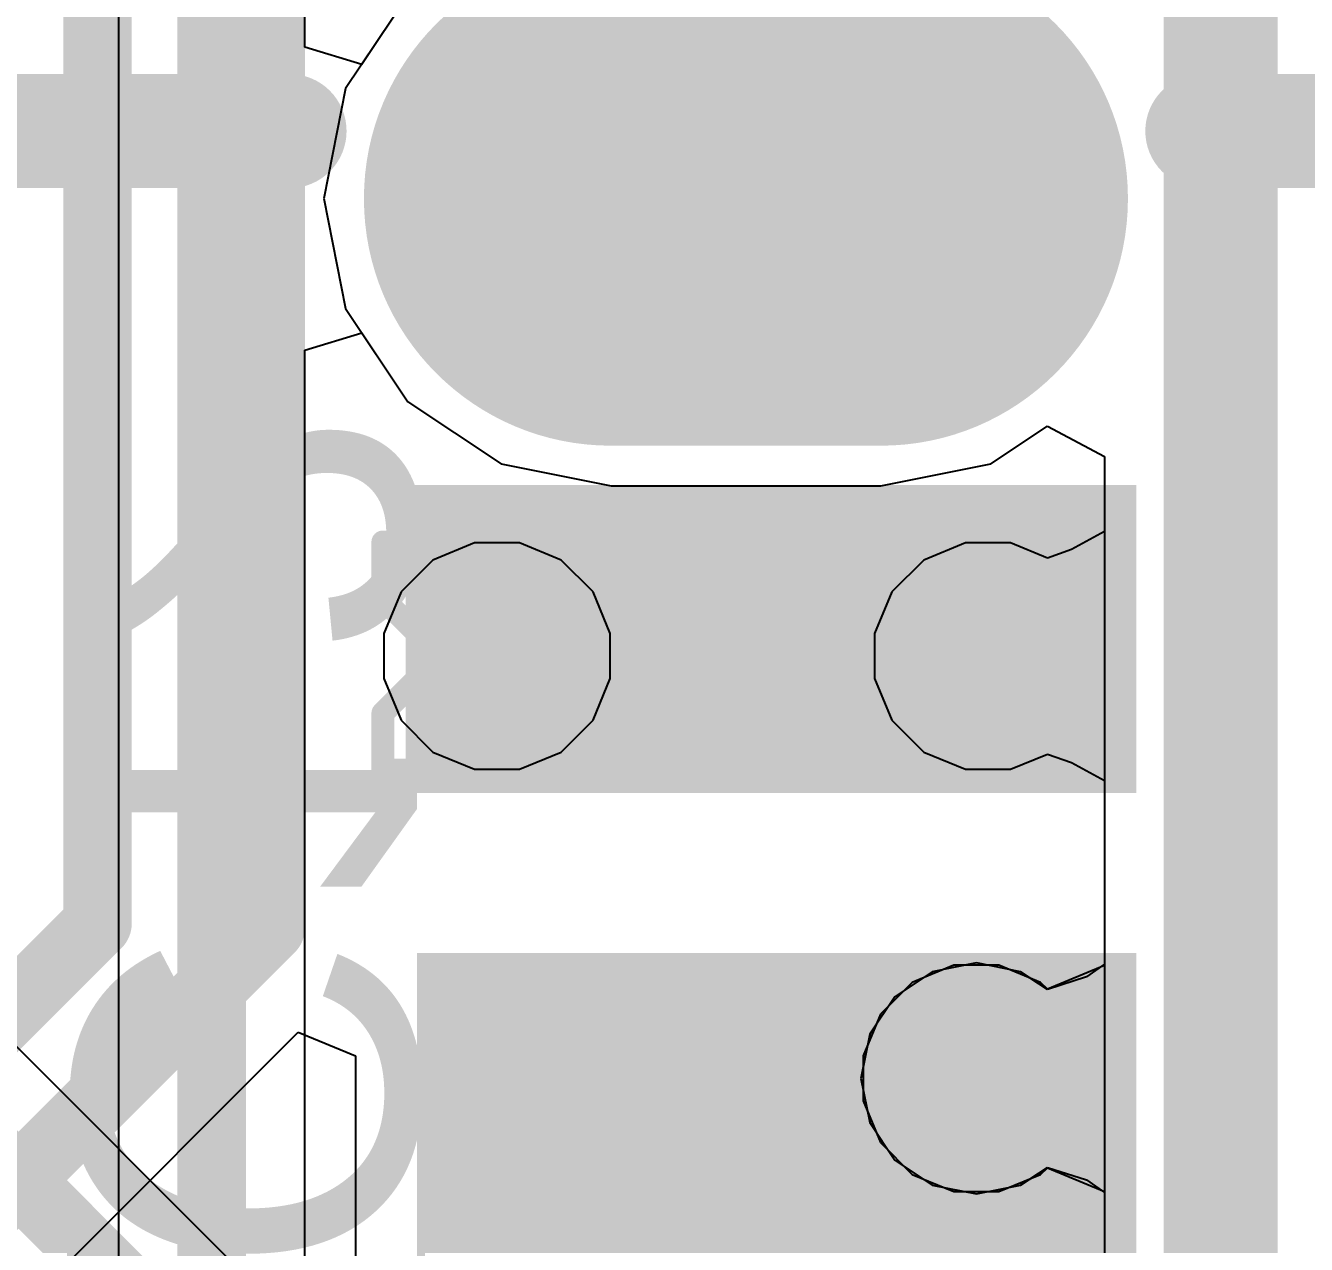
# Model space of a CAD drawing. Header units: inches. Extents: x 3 to 215, y 2 to 215.
# Drawn here: x 3.7777 to 3.8899, y 3.0745 to 3.1812 of the extents above; entities that cross this region are included whole.
import ezdxf

# ---------------------------------------------------------------- set-up
doc = ezdxf.new("R2010")
doc.units = ezdxf.units.IN
doc.header["$MEASUREMENT"] = 0
for name, color, linetype in [('Board_Outline', 56, 'Continuous'), ('Bottom Layer', 5, 'Continuous'), ('Bottom Overlay', 54, 'Continuous'), ('Bottom Paste', 16, 'Continuous'), ('Bottom Solder', 6, 'Continuous'), ('Drill Drawing', 1, 'Continuous'), ('Layer 1', 16, 'Continuous'), ('Layer 2', 76, 'Continuous'), ('Multi-Layer', 9, 'Continuous'), ('Pad Holes', 156, 'Continuous'), ('Top Layer', 1, 'Continuous'), ('Top Overlay', 2, 'Continuous'), ('Top Solder', 216, 'Continuous'), ('Via Holes', 16, 'Continuous')]:
    doc.layers.add(name, color=color, linetype=linetype)
doc.styles.add('Arial', font='', dxfattribs={"height": 0.2})
doc.styles.get('Arial').set_extended_font_data('Arial')

# ---------------------------------------------------------------- blocks, each defined once
blk = doc.blocks.new('TYPEC_312DSS_ACP16_1')
at = {"layer": 'Bottom Layer'}
h = blk.add_hatch(color=5, dxfattribs=at)
edge = h.paths.add_edge_path()
edge.add_arc((0.17008, -0.08199), 0.01969, 0, 180)
edge.add_line((0.15039, -0.08199), (0.15039, -0.10562))
edge.add_arc((0.17008, -0.10562), 0.01969, 180, 360)
edge.add_line((0.18976, -0.10562), (0.18976, -0.08199))
at = {"layer": 'Bottom Solder'}
h = blk.add_hatch(color=6, dxfattribs=at)
edge = h.paths.add_edge_path()
edge.add_arc((0.17008, -0.08199), 0.02165, 0, 180)
edge.add_line((0.14843, -0.08199), (0.14843, -0.10562))
edge.add_arc((0.17008, -0.10562), 0.02165, 180, 360)
edge.add_line((0.19173, -0.10562), (0.19173, -0.08199))
at = {"layer": 'Layer 1'}
h = blk.add_hatch(color=16, dxfattribs=at)
edge = h.paths.add_edge_path()
edge.add_arc((0.17008, -0.08199), 0.01969, 0, 180)
edge.add_line((0.15039, -0.08199), (0.15039, -0.10562))
edge.add_arc((0.17008, -0.10562), 0.01969, 180, 360)
edge.add_line((0.18976, -0.10562), (0.18976, -0.08199))
at = {"layer": 'Layer 2'}
h = blk.add_hatch(color=76, dxfattribs=at)
edge = h.paths.add_edge_path()
edge.add_arc((0.17008, -0.08199), 0.01969, 0, 180)
edge.add_line((0.15039, -0.08199), (0.15039, -0.10562))
edge.add_arc((0.17008, -0.10562), 0.01969, 180, 360)
edge.add_line((0.18976, -0.10562), (0.18976, -0.08199))
at = {"layer": 'Multi-Layer'}
h = blk.add_hatch(color=9, dxfattribs=at)
edge = h.paths.add_edge_path()
edge.add_arc((0.17008, -0.08199), 0.01969, 0, 180)
edge.add_line((0.15039, -0.08199), (0.15039, -0.10562))
edge.add_arc((0.17008, -0.10562), 0.01969, 180, 360)
edge.add_line((0.18976, -0.10562), (0.18976, -0.08199))
at = {"layer": 'Pad Holes'}
h = blk.add_hatch(color=7, dxfattribs=at)
edge = h.paths.add_edge_path()
edge.add_arc((0.17008, -0.08199), 0.01181, 0, 180)
edge.add_line((0.15827, -0.08199), (0.15827, -0.10562))
edge.add_arc((0.17008, -0.10562), 0.01181, 180, 360)
edge.add_line((0.18189, -0.10562), (0.18189, -0.08199))
at = {"layer": 'Top Layer'}
h = blk.add_hatch(color=1, dxfattribs=at)
edge = h.paths.add_edge_path()
edge.add_arc((0.17008, -0.08199), 0.01969, 0, 180)
edge.add_line((0.15039, -0.08199), (0.15039, -0.10562))
edge.add_arc((0.17008, -0.10562), 0.01969, 180, 360)
edge.add_line((0.18976, -0.10562), (0.18976, -0.08199))
at = {"layer": 'Top Solder'}
h = blk.add_hatch(color=216, dxfattribs=at)
edge = h.paths.add_edge_path()
edge.add_arc((0.17008, -0.08199), 0.02165, 0, 180)
edge.add_line((0.14843, -0.08199), (0.14843, -0.10562))
edge.add_arc((0.17008, -0.10562), 0.02165, 180, 360)
edge.add_line((0.19173, -0.10562), (0.19173, -0.08199))
at = {"layer": 'Top Overlay'}
for points in [[(0.17599, 0.02898, 0.01, 0.01, 0), (0.17599, -0.05382, 0.01, 0.01, 0)], [(0.17599, -0.13379, 0.01, 0.01, 0), (0.17599, -0.19619, 0.01, 0.01, 0)]]:
    blk.add_lwpolyline(points, format="xyseb", dxfattribs=at)
for points in [[(0.17349, -0.05382, 0.005, 0.005, 1), (0.17849, -0.05382, 0.005, 0.005, 1)], [(0.17349, -0.13379, 0.005, 0.005, 1), (0.17849, -0.13379, 0.005, 0.005, 1)]]:
    blk.add_lwpolyline(points, format="xyseb", close=True, dxfattribs=at)
blk = doc.blocks.new('C___0402_B_53')
at = {"layer": 'Bottom Layer'}
for points in [[(-0.0095, 0.0125), (-0.0095, -0.0125), (-0.0275, -0.0125), (-0.0275, 0.0125)], [(0.0275, 0.0125), (0.0275, -0.0125), (0.0095, -0.0125), (0.0095, 0.0125)]]:
    blk.add_hatch(color=5, dxfattribs=at).paths.add_polyline_path(points)
at = {"layer": 'Bottom Paste'}
for points in [[(-0.0095, 0.0125), (-0.0095, -0.0125), (-0.0275, -0.0125), (-0.0275, 0.0125)], [(0.0275, 0.0125), (0.0275, -0.0125), (0.0095, -0.0125), (0.0095, 0.0125)]]:
    blk.add_hatch(color=16, dxfattribs=at).paths.add_polyline_path(points)
at = {"layer": 'Bottom Solder'}
for points in [[(-0.00714, 0.01486), (-0.00714, -0.01486), (-0.02986, -0.01486), (-0.02986, 0.01486)], [(0.02986, 0.01486), (0.02986, -0.01486), (0.00714, -0.01486), (0.00714, 0.01486)]]:
    blk.add_hatch(color=6, dxfattribs=at).paths.add_polyline_path(points)
at = {"layer": 'Bottom Overlay'}
for points in [[(-0.031, 0.016, 0.005, 0.005, 0), (-0.011, 0.016, 0.005, 0.005, 0)], [(-0.031, 0.016, 0.005, 0.005, 0), (-0.031, -0.016, 0.005, 0.005, 0)], [(0.011, 0.016, 0.005, 0.005, 0), (0.031, 0.016, 0.005, 0.005, 0)], [(0.031, 0.016, 0.005, 0.005, 0), (0.031, -0.016, 0.005, 0.005, 0)], [(-0.031, -0.016, 0.005, 0.005, 0), (-0.011, -0.016, 0.005, 0.005, 0)], [(0.011, -0.016, 0.005, 0.005, 0), (0.031, -0.016, 0.005, 0.005, 0)]]:
    blk.add_lwpolyline(points, format="xyseb", dxfattribs=at)
for points in [[(-0.03225, 0.016, 0.0025, 0.0025, 1), (-0.02975, 0.016, 0.0025, 0.0025, 1)], [(-0.03225, 0.016, 0.0025, 0.0025, 1), (-0.02975, 0.016, 0.0025, 0.0025, 1)], [(-0.01225, 0.016, 0.0025, 0.0025, 1), (-0.00975, 0.016, 0.0025, 0.0025, 1)], [(0.00975, 0.016, 0.0025, 0.0025, 1), (0.01225, 0.016, 0.0025, 0.0025, 1)], [(0.02975, 0.016, 0.0025, 0.0025, 1), (0.03225, 0.016, 0.0025, 0.0025, 1)], [(0.02975, 0.016, 0.0025, 0.0025, 1), (0.03225, 0.016, 0.0025, 0.0025, 1)], [(-0.03225, -0.016, 0.0025, 0.0025, 1), (-0.02975, -0.016, 0.0025, 0.0025, 1)], [(-0.03225, -0.016, 0.0025, 0.0025, 1), (-0.02975, -0.016, 0.0025, 0.0025, 1)], [(-0.01225, -0.016, 0.0025, 0.0025, 1), (-0.00975, -0.016, 0.0025, 0.0025, 1)], [(0.00975, -0.016, 0.0025, 0.0025, 1), (0.01225, -0.016, 0.0025, 0.0025, 1)], [(0.02975, -0.016, 0.0025, 0.0025, 1), (0.03225, -0.016, 0.0025, 0.0025, 1)], [(0.02975, -0.016, 0.0025, 0.0025, 1), (0.03225, -0.016, 0.0025, 0.0025, 1)]]:
    blk.add_lwpolyline(points, format="xyseb", close=True, dxfattribs=at)

msp = doc.modelspace()

# ---------------------------------------------------------------- hatches: boundary and pattern name
at = {"layer": 'Bottom Layer'}
for points in [[(3.811, 3.114), (3.875, 3.114), (3.875, 3.141), (3.811, 3.141)], [(3.812, 3.013), (3.875, 3.013), (3.875, 3.1), (3.812, 3.1)]]:
    msp.add_hatch(color=5, dxfattribs=at).paths.add_polyline_path(points)
h = msp.add_hatch(color=5, dxfattribs=at)
edge = h.paths.add_edge_path()
edge.add_arc((3.819, 3.126), 0.00492, 0, 360)
h = msp.add_hatch(color=5, dxfattribs=at)
edge = h.paths.add_edge_path()
edge.add_arc((3.862, 3.126), 0.00492, 0, 360)
h = msp.add_hatch(color=5, dxfattribs=at)
edge = h.paths.add_edge_path()
edge.add_arc((3.861, 3.089), 0.00492, 0, 360)
at = {"layer": 'Layer 1'}
h = msp.add_hatch(color=16, dxfattribs=at)
edge = h.paths.add_edge_path()
edge.add_arc((3.819, 3.126), 0.00492, 0, 360)
h = msp.add_hatch(color=16, dxfattribs=at)
edge = h.paths.add_edge_path()
edge.add_arc((3.862, 3.126), 0.00492, 0, 360)
h = msp.add_hatch(color=16, dxfattribs=at)
edge = h.paths.add_edge_path()
edge.add_arc((3.861, 3.089), 0.00492, 0, 360)
at = {"layer": 'Layer 2'}
h = msp.add_hatch(color=76, dxfattribs=at)
edge = h.paths.add_edge_path()
edge.add_arc((3.819, 3.126), 0.00492, 0, 360)
h = msp.add_hatch(color=76, dxfattribs=at)
edge = h.paths.add_edge_path()
edge.add_arc((3.862, 3.126), 0.00492, 0, 360)
h = msp.add_hatch(color=76, dxfattribs=at)
edge = h.paths.add_edge_path()
edge.add_arc((3.861, 3.089), 0.00492, 0, 360)
at = {"layer": 'Top Layer'}
h = msp.add_hatch(color=1, dxfattribs=at)
edge = h.paths.add_edge_path()
edge.add_arc((3.819, 3.126), 0.00492, 0, 360)
h = msp.add_hatch(color=1, dxfattribs=at)
edge = h.paths.add_edge_path()
edge.add_arc((3.862, 3.126), 0.00492, 0, 360)
h = msp.add_hatch(color=1, dxfattribs=at)
edge = h.paths.add_edge_path()
edge.add_arc((3.861, 3.089), 0.00492, 0, 360)
at = {"layer": 'Via Holes'}
h = msp.add_hatch(color=7, dxfattribs=at)
edge = h.paths.add_edge_path()
edge.add_arc((3.819, 3.126), 0.00394, 0, 360)
h = msp.add_hatch(color=7, dxfattribs=at)
edge = h.paths.add_edge_path()
edge.add_arc((3.862, 3.126), 0.00394, 0, 360)
h = msp.add_hatch(color=7, dxfattribs=at)
edge = h.paths.add_edge_path()
edge.add_arc((3.861, 3.089), 0.00394, 0, 360)

# ---------------------------------------------------------------- linework, layer by layer
at = {"layer": 'Board_Outline'}
msp.add_lwpolyline([(3.8824, 2.6026, 0.01, 0.01, 0), (3.8824, 3.39, 0.01, 0.01, 0)], format="xyseb", dxfattribs=at)
at = {"layer": 'Bottom Layer'}
for p, q in [((3.70866, 3.00012), (3.80159, 3.09305)), ((3.80159, 3.09305), (3.80659, 3.09098)), ((3.80659, 3.09098), (3.80659, 3.06541))]:
    msp.add_line(p, q, dxfattribs=at)
for points in [[(3.79917, 3.10217, 0.006, 0.006, 0), (3.79917, 3.22386, 0.006, 0.006, 0)], [(3.784, 3.10256, 0.006, 0.006, 0), (3.784, 3.2, 0.006, 0.006, 0)], [(3.8415, 3.126, 0.006, 0.006, 0), (3.842, 3.1255, 0.006, 0.006, 0)], [(3.842, 3.1255, 0.006, 0.006, 0), (3.8425, 3.126, 0.006, 0.006, 0)], [(3.70289, 3.00589, 0.006, 0.006, 0), (3.79917, 3.10217, 0.006, 0.006, 0)], [(3.70944, 3.028, 0.006, 0.006, 0), (3.784, 3.10256, 0.006, 0.006, 0)], [(3.856, 3.088, 0.008, 0.008, 0), (3.856, 3.092, 0.008, 0.008, 0)], [(3.856, 3.088, 0.008, 0.008, 0), (3.859, 3.085, 0.008, 0.008, 0)], [(3.859, 3.025, 0.008, 0.008, 0), (3.859, 3.085, 0.008, 0.008, 0)]]:
    msp.add_lwpolyline(points, format="xyseb", dxfattribs=at)
for points in [[(3.84, 3.126, 0.003, 0.003, 1), (3.843, 3.126, 0.003, 0.003, 1)], [(3.8405, 3.1255, 0.003, 0.003, 1), (3.8435, 3.1255, 0.003, 0.003, 1)], [(3.8405, 3.1255, 0.003, 0.003, 1), (3.8435, 3.1255, 0.003, 0.003, 1)], [(3.841, 3.126, 0.003, 0.003, 1), (3.844, 3.126, 0.003, 0.003, 1)], [(3.7825, 3.10256, 0.003, 0.003, 1), (3.7855, 3.10256, 0.003, 0.003, 1)], [(3.7825, 3.10256, 0.003, 0.003, 1), (3.7855, 3.10256, 0.003, 0.003, 1)], [(3.79767, 3.10217, 0.003, 0.003, 1), (3.80067, 3.10217, 0.003, 0.003, 1)], [(3.79767, 3.10217, 0.003, 0.003, 1), (3.80067, 3.10217, 0.003, 0.003, 1)], [(3.854, 3.092, 0.004, 0.004, 1), (3.858, 3.092, 0.004, 0.004, 1)], [(3.854, 3.088, 0.004, 0.004, 1), (3.858, 3.088, 0.004, 0.004, 1)], [(3.854, 3.088, 0.004, 0.004, 1), (3.858, 3.088, 0.004, 0.004, 1)], [(3.857, 3.085, 0.004, 0.004, 1), (3.861, 3.085, 0.004, 0.004, 1)], [(3.857, 3.085, 0.004, 0.004, 1), (3.861, 3.085, 0.004, 0.004, 1)]]:
    msp.add_lwpolyline(points, format="xyseb", close=True, dxfattribs=at)
at = {"layer": 'Drill Drawing'}
for points in [[(3.8308, 3.17608, 0.002, 0.002, 0), (3.84081, 3.17108, 0.002, 0.002, 0)], [(3.8308, 3.17608, 0.002, 0.002, 0), (3.83581, 3.16608, 0.002, 0.002, 0)], [(3.84081, 3.17108, 0.002, 0.002, 0), (3.8508, 3.17608, 0.002, 0.002, 0)], [(3.8458, 3.16608, 0.002, 0.002, 0), (3.8508, 3.17608, 0.002, 0.002, 0)], [(3.8308, 3.15608, 0.002, 0.002, 0), (3.83581, 3.16608, 0.002, 0.002, 0)], [(3.8458, 3.16608, 0.002, 0.002, 0), (3.8508, 3.15608, 0.002, 0.002, 0)], [(3.8308, 3.15608, 0.002, 0.002, 0), (3.84081, 3.16108, 0.002, 0.002, 0)], [(3.84081, 3.16108, 0.002, 0.002, 0), (3.8508, 3.15608, 0.002, 0.002, 0)], [(3.809, 3.131, 0.002, 0.002, 0), (3.809, 3.136, 0.002, 0.002, 0)], [(3.809, 3.136, 0.002, 0.002, 0), (3.814, 3.136, 0.002, 0.002, 0)], [(3.814, 3.136, 0.002, 0.002, 0), (3.819, 3.131, 0.002, 0.002, 0)], [(3.819, 3.131, 0.002, 0.002, 0), (3.824, 3.136, 0.002, 0.002, 0)], [(3.824, 3.136, 0.002, 0.002, 0), (3.829, 3.136, 0.002, 0.002, 0)], [(3.829, 3.131, 0.002, 0.002, 0), (3.829, 3.136, 0.002, 0.002, 0)], [(3.852, 3.131, 0.002, 0.002, 0), (3.852, 3.136, 0.002, 0.002, 0)], [(3.852, 3.136, 0.002, 0.002, 0), (3.857, 3.136, 0.002, 0.002, 0)], [(3.857, 3.136, 0.002, 0.002, 0), (3.862, 3.131, 0.002, 0.002, 0)], [(3.862, 3.131, 0.002, 0.002, 0), (3.867, 3.136, 0.002, 0.002, 0)], [(3.867, 3.136, 0.002, 0.002, 0), (3.872, 3.136, 0.002, 0.002, 0)], [(3.872, 3.131, 0.002, 0.002, 0), (3.872, 3.136, 0.002, 0.002, 0)], [(3.809, 3.131, 0.002, 0.002, 0), (3.814, 3.126, 0.002, 0.002, 0)], [(3.824, 3.126, 0.002, 0.002, 0), (3.829, 3.131, 0.002, 0.002, 0)], [(3.852, 3.131, 0.002, 0.002, 0), (3.857, 3.126, 0.002, 0.002, 0)], [(3.867, 3.126, 0.002, 0.002, 0), (3.872, 3.131, 0.002, 0.002, 0)], [(3.809, 3.121, 0.002, 0.002, 0), (3.814, 3.126, 0.002, 0.002, 0)], [(3.824, 3.126, 0.002, 0.002, 0), (3.829, 3.121, 0.002, 0.002, 0)], [(3.852, 3.121, 0.002, 0.002, 0), (3.857, 3.126, 0.002, 0.002, 0)], [(3.867, 3.126, 0.002, 0.002, 0), (3.872, 3.121, 0.002, 0.002, 0)], [(3.809, 3.116, 0.002, 0.002, 0), (3.809, 3.121, 0.002, 0.002, 0)], [(3.814, 3.116, 0.002, 0.002, 0), (3.819, 3.121, 0.002, 0.002, 0)], [(3.819, 3.121, 0.002, 0.002, 0), (3.824, 3.116, 0.002, 0.002, 0)], [(3.829, 3.116, 0.002, 0.002, 0), (3.829, 3.121, 0.002, 0.002, 0)], [(3.852, 3.116, 0.002, 0.002, 0), (3.852, 3.121, 0.002, 0.002, 0)], [(3.857, 3.116, 0.002, 0.002, 0), (3.862, 3.121, 0.002, 0.002, 0)], [(3.862, 3.121, 0.002, 0.002, 0), (3.867, 3.116, 0.002, 0.002, 0)], [(3.872, 3.116, 0.002, 0.002, 0), (3.872, 3.121, 0.002, 0.002, 0)], [(3.809, 3.116, 0.002, 0.002, 0), (3.814, 3.116, 0.002, 0.002, 0)], [(3.824, 3.116, 0.002, 0.002, 0), (3.829, 3.116, 0.002, 0.002, 0)], [(3.852, 3.116, 0.002, 0.002, 0), (3.857, 3.116, 0.002, 0.002, 0)], [(3.867, 3.116, 0.002, 0.002, 0), (3.872, 3.116, 0.002, 0.002, 0)], [(3.851, 3.094, 0.002, 0.002, 0), (3.851, 3.099, 0.002, 0.002, 0)], [(3.851, 3.099, 0.002, 0.002, 0), (3.856, 3.099, 0.002, 0.002, 0)], [(3.856, 3.099, 0.002, 0.002, 0), (3.861, 3.094, 0.002, 0.002, 0)], [(3.861, 3.094, 0.002, 0.002, 0), (3.866, 3.099, 0.002, 0.002, 0)], [(3.866, 3.099, 0.002, 0.002, 0), (3.871, 3.099, 0.002, 0.002, 0)], [(3.871, 3.094, 0.002, 0.002, 0), (3.871, 3.099, 0.002, 0.002, 0)], [(3.851, 3.094, 0.002, 0.002, 0), (3.856, 3.089, 0.002, 0.002, 0)], [(3.866, 3.089, 0.002, 0.002, 0), (3.871, 3.094, 0.002, 0.002, 0)], [(3.851, 3.084, 0.002, 0.002, 0), (3.856, 3.089, 0.002, 0.002, 0)], [(3.866, 3.089, 0.002, 0.002, 0), (3.871, 3.084, 0.002, 0.002, 0)], [(3.851, 3.079, 0.002, 0.002, 0), (3.851, 3.084, 0.002, 0.002, 0)], [(3.856, 3.079, 0.002, 0.002, 0), (3.861, 3.084, 0.002, 0.002, 0)], [(3.861, 3.084, 0.002, 0.002, 0), (3.866, 3.079, 0.002, 0.002, 0)], [(3.871, 3.079, 0.002, 0.002, 0), (3.871, 3.084, 0.002, 0.002, 0)], [(3.851, 3.079, 0.002, 0.002, 0), (3.856, 3.079, 0.002, 0.002, 0)], [(3.866, 3.079, 0.002, 0.002, 0), (3.871, 3.079, 0.002, 0.002, 0)]]:
    msp.add_lwpolyline(points, format="xyseb", dxfattribs=at)
for points in [[(3.83031, 3.17608, 0.001, 0.001, 1), (3.8313, 3.17608, 0.001, 0.001, 1)], [(3.83031, 3.17608, 0.001, 0.001, 1), (3.8313, 3.17608, 0.001, 0.001, 1)], [(3.85031, 3.17608, 0.001, 0.001, 1), (3.8513, 3.17608, 0.001, 0.001, 1)], [(3.85031, 3.17608, 0.001, 0.001, 1), (3.8513, 3.17608, 0.001, 0.001, 1)], [(3.8403, 3.17108, 0.001, 0.001, 1), (3.84131, 3.17108, 0.001, 0.001, 1)], [(3.8403, 3.17108, 0.001, 0.001, 1), (3.84131, 3.17108, 0.001, 0.001, 1)], [(3.8353, 3.16608, 0.001, 0.001, 1), (3.8363, 3.16608, 0.001, 0.001, 1)], [(3.8353, 3.16608, 0.001, 0.001, 1), (3.8363, 3.16608, 0.001, 0.001, 1)], [(3.84531, 3.16608, 0.001, 0.001, 1), (3.84631, 3.16608, 0.001, 0.001, 1)], [(3.84531, 3.16608, 0.001, 0.001, 1), (3.84631, 3.16608, 0.001, 0.001, 1)], [(3.8403, 3.16108, 0.001, 0.001, 1), (3.84131, 3.16108, 0.001, 0.001, 1)], [(3.8403, 3.16108, 0.001, 0.001, 1), (3.84131, 3.16108, 0.001, 0.001, 1)], [(3.83031, 3.15608, 0.001, 0.001, 1), (3.8313, 3.15608, 0.001, 0.001, 1)], [(3.83031, 3.15608, 0.001, 0.001, 1), (3.8313, 3.15608, 0.001, 0.001, 1)], [(3.85031, 3.15608, 0.001, 0.001, 1), (3.8513, 3.15608, 0.001, 0.001, 1)], [(3.85031, 3.15608, 0.001, 0.001, 1), (3.8513, 3.15608, 0.001, 0.001, 1)], [(3.8085, 3.136, 0.001, 0.001, 1), (3.8095, 3.136, 0.001, 0.001, 1)], [(3.8085, 3.136, 0.001, 0.001, 1), (3.8095, 3.136, 0.001, 0.001, 1)], [(3.8135, 3.136, 0.001, 0.001, 1), (3.8145, 3.136, 0.001, 0.001, 1)], [(3.8135, 3.136, 0.001, 0.001, 1), (3.8145, 3.136, 0.001, 0.001, 1)], [(3.8235, 3.136, 0.001, 0.001, 1), (3.8245, 3.136, 0.001, 0.001, 1)], [(3.8235, 3.136, 0.001, 0.001, 1), (3.8245, 3.136, 0.001, 0.001, 1)], [(3.8285, 3.136, 0.001, 0.001, 1), (3.8295, 3.136, 0.001, 0.001, 1)], [(3.8285, 3.136, 0.001, 0.001, 1), (3.8295, 3.136, 0.001, 0.001, 1)], [(3.8515, 3.136, 0.001, 0.001, 1), (3.8525, 3.136, 0.001, 0.001, 1)], [(3.8515, 3.136, 0.001, 0.001, 1), (3.8525, 3.136, 0.001, 0.001, 1)], [(3.8565, 3.136, 0.001, 0.001, 1), (3.8575, 3.136, 0.001, 0.001, 1)], [(3.8565, 3.136, 0.001, 0.001, 1), (3.8575, 3.136, 0.001, 0.001, 1)], [(3.8665, 3.136, 0.001, 0.001, 1), (3.8675, 3.136, 0.001, 0.001, 1)], [(3.8665, 3.136, 0.001, 0.001, 1), (3.8675, 3.136, 0.001, 0.001, 1)], [(3.8715, 3.136, 0.001, 0.001, 1), (3.8725, 3.136, 0.001, 0.001, 1)], [(3.8715, 3.136, 0.001, 0.001, 1), (3.8725, 3.136, 0.001, 0.001, 1)], [(3.8085, 3.131, 0.001, 0.001, 1), (3.8095, 3.131, 0.001, 0.001, 1)], [(3.8085, 3.131, 0.001, 0.001, 1), (3.8095, 3.131, 0.001, 0.001, 1)], [(3.8185, 3.131, 0.001, 0.001, 1), (3.8195, 3.131, 0.001, 0.001, 1)], [(3.8185, 3.131, 0.001, 0.001, 1), (3.8195, 3.131, 0.001, 0.001, 1)], [(3.8285, 3.131, 0.001, 0.001, 1), (3.8295, 3.131, 0.001, 0.001, 1)], [(3.8285, 3.131, 0.001, 0.001, 1), (3.8295, 3.131, 0.001, 0.001, 1)], [(3.8515, 3.131, 0.001, 0.001, 1), (3.8525, 3.131, 0.001, 0.001, 1)], [(3.8515, 3.131, 0.001, 0.001, 1), (3.8525, 3.131, 0.001, 0.001, 1)], [(3.8615, 3.131, 0.001, 0.001, 1), (3.8625, 3.131, 0.001, 0.001, 1)], [(3.8615, 3.131, 0.001, 0.001, 1), (3.8625, 3.131, 0.001, 0.001, 1)], [(3.8715, 3.131, 0.001, 0.001, 1), (3.8725, 3.131, 0.001, 0.001, 1)], [(3.8715, 3.131, 0.001, 0.001, 1), (3.8725, 3.131, 0.001, 0.001, 1)], [(3.8135, 3.126, 0.001, 0.001, 1), (3.8145, 3.126, 0.001, 0.001, 1)], [(3.8135, 3.126, 0.001, 0.001, 1), (3.8145, 3.126, 0.001, 0.001, 1)], [(3.8235, 3.126, 0.001, 0.001, 1), (3.8245, 3.126, 0.001, 0.001, 1)], [(3.8235, 3.126, 0.001, 0.001, 1), (3.8245, 3.126, 0.001, 0.001, 1)], [(3.8565, 3.126, 0.001, 0.001, 1), (3.8575, 3.126, 0.001, 0.001, 1)], [(3.8565, 3.126, 0.001, 0.001, 1), (3.8575, 3.126, 0.001, 0.001, 1)], [(3.8665, 3.126, 0.001, 0.001, 1), (3.8675, 3.126, 0.001, 0.001, 1)], [(3.8665, 3.126, 0.001, 0.001, 1), (3.8675, 3.126, 0.001, 0.001, 1)], [(3.8085, 3.121, 0.001, 0.001, 1), (3.8095, 3.121, 0.001, 0.001, 1)], [(3.8085, 3.121, 0.001, 0.001, 1), (3.8095, 3.121, 0.001, 0.001, 1)], [(3.8185, 3.121, 0.001, 0.001, 1), (3.8195, 3.121, 0.001, 0.001, 1)], [(3.8185, 3.121, 0.001, 0.001, 1), (3.8195, 3.121, 0.001, 0.001, 1)], [(3.8285, 3.121, 0.001, 0.001, 1), (3.8295, 3.121, 0.001, 0.001, 1)], [(3.8285, 3.121, 0.001, 0.001, 1), (3.8295, 3.121, 0.001, 0.001, 1)], [(3.8515, 3.121, 0.001, 0.001, 1), (3.8525, 3.121, 0.001, 0.001, 1)], [(3.8515, 3.121, 0.001, 0.001, 1), (3.8525, 3.121, 0.001, 0.001, 1)], [(3.8615, 3.121, 0.001, 0.001, 1), (3.8625, 3.121, 0.001, 0.001, 1)], [(3.8615, 3.121, 0.001, 0.001, 1), (3.8625, 3.121, 0.001, 0.001, 1)], [(3.8715, 3.121, 0.001, 0.001, 1), (3.8725, 3.121, 0.001, 0.001, 1)], [(3.8715, 3.121, 0.001, 0.001, 1), (3.8725, 3.121, 0.001, 0.001, 1)], [(3.8085, 3.116, 0.001, 0.001, 1), (3.8095, 3.116, 0.001, 0.001, 1)], [(3.8085, 3.116, 0.001, 0.001, 1), (3.8095, 3.116, 0.001, 0.001, 1)], [(3.8135, 3.116, 0.001, 0.001, 1), (3.8145, 3.116, 0.001, 0.001, 1)], [(3.8135, 3.116, 0.001, 0.001, 1), (3.8145, 3.116, 0.001, 0.001, 1)], [(3.8235, 3.116, 0.001, 0.001, 1), (3.8245, 3.116, 0.001, 0.001, 1)], [(3.8235, 3.116, 0.001, 0.001, 1), (3.8245, 3.116, 0.001, 0.001, 1)], [(3.8285, 3.116, 0.001, 0.001, 1), (3.8295, 3.116, 0.001, 0.001, 1)], [(3.8285, 3.116, 0.001, 0.001, 1), (3.8295, 3.116, 0.001, 0.001, 1)], [(3.8515, 3.116, 0.001, 0.001, 1), (3.8525, 3.116, 0.001, 0.001, 1)], [(3.8515, 3.116, 0.001, 0.001, 1), (3.8525, 3.116, 0.001, 0.001, 1)], [(3.8565, 3.116, 0.001, 0.001, 1), (3.8575, 3.116, 0.001, 0.001, 1)], [(3.8565, 3.116, 0.001, 0.001, 1), (3.8575, 3.116, 0.001, 0.001, 1)], [(3.8665, 3.116, 0.001, 0.001, 1), (3.8675, 3.116, 0.001, 0.001, 1)], [(3.8665, 3.116, 0.001, 0.001, 1), (3.8675, 3.116, 0.001, 0.001, 1)], [(3.8715, 3.116, 0.001, 0.001, 1), (3.8725, 3.116, 0.001, 0.001, 1)], [(3.8715, 3.116, 0.001, 0.001, 1), (3.8725, 3.116, 0.001, 0.001, 1)], [(3.8505, 3.099, 0.001, 0.001, 1), (3.8515, 3.099, 0.001, 0.001, 1)], [(3.8505, 3.099, 0.001, 0.001, 1), (3.8515, 3.099, 0.001, 0.001, 1)], [(3.8555, 3.099, 0.001, 0.001, 1), (3.8565, 3.099, 0.001, 0.001, 1)], [(3.8555, 3.099, 0.001, 0.001, 1), (3.8565, 3.099, 0.001, 0.001, 1)], [(3.8655, 3.099, 0.001, 0.001, 1), (3.8665, 3.099, 0.001, 0.001, 1)], [(3.8655, 3.099, 0.001, 0.001, 1), (3.8665, 3.099, 0.001, 0.001, 1)], [(3.8705, 3.099, 0.001, 0.001, 1), (3.8715, 3.099, 0.001, 0.001, 1)], [(3.8705, 3.099, 0.001, 0.001, 1), (3.8715, 3.099, 0.001, 0.001, 1)], [(3.8505, 3.094, 0.001, 0.001, 1), (3.8515, 3.094, 0.001, 0.001, 1)], [(3.8505, 3.094, 0.001, 0.001, 1), (3.8515, 3.094, 0.001, 0.001, 1)], [(3.8605, 3.094, 0.001, 0.001, 1), (3.8615, 3.094, 0.001, 0.001, 1)], [(3.8605, 3.094, 0.001, 0.001, 1), (3.8615, 3.094, 0.001, 0.001, 1)], [(3.8705, 3.094, 0.001, 0.001, 1), (3.8715, 3.094, 0.001, 0.001, 1)], [(3.8705, 3.094, 0.001, 0.001, 1), (3.8715, 3.094, 0.001, 0.001, 1)], [(3.8555, 3.089, 0.001, 0.001, 1), (3.8565, 3.089, 0.001, 0.001, 1)], [(3.8555, 3.089, 0.001, 0.001, 1), (3.8565, 3.089, 0.001, 0.001, 1)], [(3.8655, 3.089, 0.001, 0.001, 1), (3.8665, 3.089, 0.001, 0.001, 1)], [(3.8655, 3.089, 0.001, 0.001, 1), (3.8665, 3.089, 0.001, 0.001, 1)], [(3.8505, 3.084, 0.001, 0.001, 1), (3.8515, 3.084, 0.001, 0.001, 1)], [(3.8505, 3.084, 0.001, 0.001, 1), (3.8515, 3.084, 0.001, 0.001, 1)], [(3.8605, 3.084, 0.001, 0.001, 1), (3.8615, 3.084, 0.001, 0.001, 1)], [(3.8605, 3.084, 0.001, 0.001, 1), (3.8615, 3.084, 0.001, 0.001, 1)], [(3.8705, 3.084, 0.001, 0.001, 1), (3.8715, 3.084, 0.001, 0.001, 1)], [(3.8705, 3.084, 0.001, 0.001, 1), (3.8715, 3.084, 0.001, 0.001, 1)], [(3.8505, 3.079, 0.001, 0.001, 1), (3.8515, 3.079, 0.001, 0.001, 1)], [(3.8505, 3.079, 0.001, 0.001, 1), (3.8515, 3.079, 0.001, 0.001, 1)], [(3.8555, 3.079, 0.001, 0.001, 1), (3.8565, 3.079, 0.001, 0.001, 1)], [(3.8555, 3.079, 0.001, 0.001, 1), (3.8565, 3.079, 0.001, 0.001, 1)], [(3.8655, 3.079, 0.001, 0.001, 1), (3.8665, 3.079, 0.001, 0.001, 1)], [(3.8655, 3.079, 0.001, 0.001, 1), (3.8665, 3.079, 0.001, 0.001, 1)], [(3.8705, 3.079, 0.001, 0.001, 1), (3.8715, 3.079, 0.001, 0.001, 1)], [(3.8705, 3.079, 0.001, 0.001, 1), (3.8715, 3.079, 0.001, 0.001, 1)]]:
    msp.add_lwpolyline(points, format="xyseb", close=True, dxfattribs=at)
at = {"layer": 'Layer 1'}
for p, q in [((3.8112, 3.18388), (3.80574, 3.17571)), ((3.80574, 3.17571), (3.80383, 3.16608)), ((3.80383, 3.16608), (3.80574, 3.15645)), ((3.80574, 3.15645), (3.8112, 3.14828)), ((3.8112, 3.14828), (3.81936, 3.14283)), ((3.86225, 3.14283), (3.86721, 3.14614)), ((3.86721, 3.14614), (3.87221, 3.14347)), ((3.81936, 3.14283), (3.82899, 3.14091)), ((3.85262, 3.14091), (3.86225, 3.14283)), ((3.87221, 3.14347), (3.87221, 3.1369)), ((3.82899, 3.14091), (3.85262, 3.14091)), ((3.87221, 3.1369), (3.86932, 3.13533)), ((3.81703, 3.13592), (3.81338, 3.13441)), ((3.82097, 3.13592), (3.81703, 3.13592)), ((3.82462, 3.13441), (3.82097, 3.13592)), ((3.86003, 3.13592), (3.85638, 3.13441)), ((3.86397, 3.13592), (3.86003, 3.13592)), ((3.86721, 3.13458), (3.86397, 3.13592)), ((3.86932, 3.13533), (3.86721, 3.13458)), ((3.81338, 3.13441), (3.81059, 3.13162)), ((3.82741, 3.13162), (3.82462, 3.13441)), ((3.85638, 3.13441), (3.85359, 3.13162)), ((3.81059, 3.13162), (3.80908, 3.12797)), ((3.82892, 3.12797), (3.82741, 3.13162)), ((3.85359, 3.13162), (3.85208, 3.12797)), ((3.80908, 3.12797), (3.80908, 3.12403)), ((3.82892, 3.12403), (3.82892, 3.12797)), ((3.85208, 3.12797), (3.85208, 3.12403)), ((3.80908, 3.12403), (3.81059, 3.12038)), ((3.82741, 3.12038), (3.82892, 3.12403)), ((3.85208, 3.12403), (3.85359, 3.12038)), ((3.81059, 3.12038), (3.81338, 3.11759)), ((3.82462, 3.11759), (3.82741, 3.12038)), ((3.85359, 3.12038), (3.85638, 3.11759)), ((3.81338, 3.11759), (3.81703, 3.11608)), ((3.82097, 3.11608), (3.82462, 3.11759)), ((3.85638, 3.11759), (3.86003, 3.11608)), ((3.86397, 3.11608), (3.86721, 3.11742)), ((3.86721, 3.11742), (3.86932, 3.11667)), ((3.81703, 3.11608), (3.82097, 3.11608)), ((3.86003, 3.11608), (3.86397, 3.11608)), ((3.86932, 3.11667), (3.87221, 3.1151)), ((3.87221, 3.1151), (3.87221, 3.013))]:
    msp.add_line(p, q, dxfattribs=at)
at = {"layer": 'Layer 2'}
for p, q in [((3.80216, 3.17935), (3.80216, 3.224)), ((3.78584, 3.22062), (3.78584, 3.06338)), ((3.8112, 3.18388), (3.80716, 3.17783)), ((3.80716, 3.17783), (3.80216, 3.17935)), ((3.80216, 3.15281), (3.80716, 3.15433)), ((3.80716, 3.15433), (3.8112, 3.14828)), ((3.80216, 3.06), (3.80216, 3.15281)), ((3.8112, 3.14828), (3.81936, 3.14283)), ((3.86225, 3.14283), (3.86721, 3.14614)), ((3.86721, 3.14614), (3.87221, 3.14347)), ((3.81936, 3.14283), (3.82899, 3.14091)), ((3.85262, 3.14091), (3.86225, 3.14283)), ((3.87221, 3.14347), (3.87221, 3.1369)), ((3.82899, 3.14091), (3.85262, 3.14091)), ((3.87221, 3.1369), (3.86932, 3.13533)), ((3.81703, 3.13592), (3.81338, 3.13441)), ((3.82097, 3.13592), (3.81703, 3.13592)), ((3.82462, 3.13441), (3.82097, 3.13592)), ((3.86003, 3.13592), (3.85638, 3.13441)), ((3.86397, 3.13592), (3.86003, 3.13592)), ((3.86721, 3.13458), (3.86397, 3.13592)), ((3.86932, 3.13533), (3.86721, 3.13458)), ((3.81338, 3.13441), (3.81059, 3.13162)), ((3.82741, 3.13162), (3.82462, 3.13441)), ((3.85638, 3.13441), (3.85359, 3.13162)), ((3.81059, 3.13162), (3.80908, 3.12797)), ((3.82892, 3.12797), (3.82741, 3.13162)), ((3.85359, 3.13162), (3.85208, 3.12797)), ((3.80908, 3.12797), (3.80908, 3.12403)), ((3.82892, 3.12403), (3.82892, 3.12797)), ((3.85208, 3.12797), (3.85208, 3.12403)), ((3.80908, 3.12403), (3.81059, 3.12038)), ((3.82741, 3.12038), (3.82892, 3.12403)), ((3.85208, 3.12403), (3.85359, 3.12038)), ((3.81059, 3.12038), (3.81338, 3.11759)), ((3.82462, 3.11759), (3.82741, 3.12038)), ((3.85359, 3.12038), (3.85638, 3.11759)), ((3.81338, 3.11759), (3.81703, 3.11608)), ((3.82097, 3.11608), (3.82462, 3.11759)), ((3.85638, 3.11759), (3.86003, 3.11608)), ((3.86397, 3.11608), (3.86721, 3.11742)), ((3.86721, 3.11742), (3.86932, 3.11667)), ((3.81703, 3.11608), (3.82097, 3.11608)), ((3.86003, 3.11608), (3.86397, 3.11608)), ((3.86932, 3.11667), (3.87221, 3.1151)), ((3.87221, 3.1151), (3.87221, 3.0989)), ((3.85903, 3.09892), (3.85538, 3.09741)), ((3.86297, 3.09892), (3.85903, 3.09892)), ((3.86662, 3.09741), (3.86297, 3.09892)), ((3.87221, 3.0989), (3.86721, 3.09682)), ((3.85538, 3.09741), (3.85259, 3.09462)), ((3.86721, 3.09682), (3.86662, 3.09741)), ((3.85259, 3.09462), (3.85108, 3.09097)), ((3.85108, 3.09097), (3.85108, 3.08703)), ((3.85108, 3.08703), (3.85259, 3.08338)), ((3.85259, 3.08338), (3.85538, 3.08059)), ((3.86662, 3.08059), (3.86721, 3.08118)), ((3.86721, 3.08118), (3.87221, 3.0791)), ((3.85538, 3.08059), (3.85903, 3.07908)), ((3.86297, 3.07908), (3.86662, 3.08059)), ((3.85903, 3.07908), (3.86297, 3.07908)), ((3.87221, 3.0791), (3.87221, 3.0679))]:
    msp.add_line(p, q, dxfattribs=at)
msp.add_lwpolyline([(3.794, 3.06, 0.006, 0.006, 0), (3.794, 3.224, 0.006, 0.006, 0)], format="xyseb", dxfattribs=at)
at = {"layer": 'Top Layer'}
for p, q in [((3.8112, 3.18388), (3.80574, 3.17571)), ((3.80574, 3.17571), (3.80383, 3.16608)), ((3.80383, 3.16608), (3.80574, 3.15645)), ((3.80574, 3.15645), (3.8112, 3.14828)), ((3.8112, 3.14828), (3.81936, 3.14283)), ((3.86225, 3.14283), (3.86721, 3.14614)), ((3.86721, 3.14614), (3.87221, 3.14347)), ((3.81936, 3.14283), (3.82899, 3.14091)), ((3.85262, 3.14091), (3.86225, 3.14283)), ((3.87221, 3.14347), (3.87221, 3.099)), ((3.82899, 3.14091), (3.85262, 3.14091)), ((3.861, 3.09912), (3.85713, 3.09835)), ((3.86487, 3.09835), (3.861, 3.09912)), ((3.87221, 3.099), (3.87063, 3.09789)), ((3.84718, 3.02151), (3.77035, 3.09834)), ((3.85713, 3.09835), (3.85385, 3.09615)), ((3.86721, 3.09679), (3.86487, 3.09835)), ((3.87063, 3.09789), (3.86721, 3.09679)), ((3.85385, 3.09615), (3.85165, 3.09287)), ((3.85165, 3.09287), (3.85088, 3.089)), ((3.85088, 3.089), (3.85165, 3.08513)), ((3.85165, 3.08513), (3.85385, 3.08185)), ((3.85385, 3.08185), (3.85713, 3.07965)), ((3.86487, 3.07965), (3.86721, 3.08121)), ((3.86721, 3.08121), (3.87063, 3.08011)), ((3.87063, 3.08011), (3.87221, 3.079)), ((3.85713, 3.07965), (3.861, 3.07888)), ((3.861, 3.07888), (3.86487, 3.07965)), ((3.87221, 3.079), (3.87221, 3.068))]:
    msp.add_line(p, q, dxfattribs=at)
msp.add_lwpolyline([(3.76219, 3.09497, 0.006, 0.006, 0), (3.865, 2.99215, 0.006, 0.006, 0)], format="xyseb", dxfattribs=at)

# ---------------------------------------------------------------- block references
at = {"rotation": 90}
for name, p in [('TYPEC_312DSS_ACP16_1', (3.747, 2.996)), ('C___0402_B_53', (3.842, 3.107))]:
    msp.add_blockref(name, p, dxfattribs=at)

# ---------------------------------------------------------------- texts
at = {"layer": 'Bottom Overlay', "style": 'Arial', "text_generation_flag": 2}
msp.add_text('C12', height=0.03, rotation=270, dxfattribs=at).set_placement((3.782, 3.07151))

doc.saveas('drawing.dxf')
